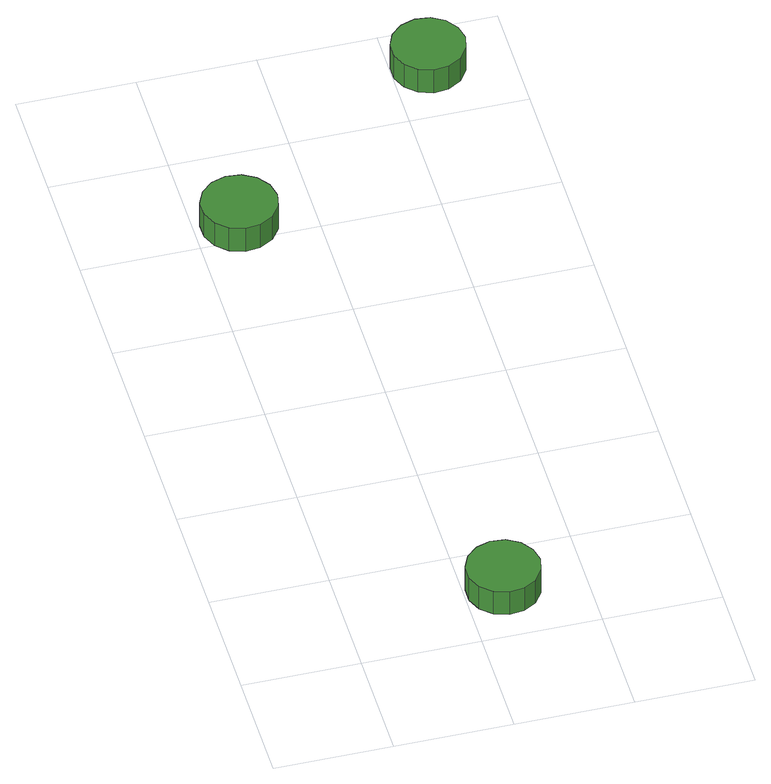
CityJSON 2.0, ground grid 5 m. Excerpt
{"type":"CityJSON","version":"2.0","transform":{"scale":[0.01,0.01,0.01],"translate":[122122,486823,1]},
"CityObjects":{
"tree1":{"type":"SolitaryVegetationObject","attributes":{"function":"something"},"geometry":[{"type":"MultiSurface","lod":"1","boundaries":[[[0,1,2,3,4,5,6,7,8,9,10,11,12,13,14]],[[15,16,17,18,19,20,21,22,23,24,25,26,27,28,29]],[[0,29,28,1]],[[1,28,27,2]],[[2,27,26,3]],[[3,26,25,4]],[[4,25,24,5]],[[5,24,23,6]],[[6,23,22,7]],[[7,22,21,8]],[[8,21,20,9]],[[9,20,19,10]],[[10,19,18,11]],[[11,18,17,12]],[[12,17,16,13]],[[13,16,15,14]],[[14,15,29,0]]]}]},
"tree2":{"type":"SolitaryVegetationObject","attributes":{"function":"something"},"geometry":[{"type":"MultiSurface","lod":"1","boundaries":[[[30,31,32,33,34,35,36,37,38,39,40,41,42,43,44]],[[45,46,47,48,49,50,51,52,53,54,55,56,57,58,59]],[[30,59,58,31]],[[31,58,57,32]],[[32,57,56,33]],[[33,56,55,34]],[[34,55,54,35]],[[35,54,53,36]],[[36,53,52,37]],[[37,52,51,38]],[[38,51,50,39]],[[39,50,49,40]],[[40,49,48,41]],[[41,48,47,42]],[[42,47,46,43]],[[43,46,45,44]],[[44,45,59,30]]]}]},
"tree3":{"type":"SolitaryVegetationObject","attributes":{"function":"something"},"geometry":[{"type":"MultiSurface","lod":"1","boundaries":[[[60,61,62,63,64,65,66,67,68,69,70,71,72,73,74]],[[75,76,77,78,79,80,81,82,83,84,85,86,87,88,89]],[[60,89,88,61]],[[61,88,87,62]],[[62,87,86,63]],[[63,86,85,64]],[[64,85,84,65]],[[65,84,83,66]],[[66,83,82,67]],[[67,82,81,68]],[[68,81,80,69]],[[69,80,79,70]],[[70,79,78,71]],[[71,78,77,72]],[[72,77,76,73]],[[73,76,75,74]],[[74,75,89,60]]]}]}
},
"vertices":[
[803,231,182],[789,293,182],[752,345,182],[697,377,182],[633,383,182],[573,364,182],[525,321,182],[499,263,182],[499,199,182],[525,141,182],[573,98,182],[633,78,182],[697,85,182],[752,117,182],[789,168,182],[789,168,57],[752,117,57],[697,85,57],[633,78,57],[573,98,57],[525,141,57],[499,199,57],[499,263,57],[525,321,57],[573,364,57],[633,383,57],[697,377,57],[752,345,57],[789,293,57],[803,231,57],
[340,2582,152],[326,2646,152],[287,2699,152],[230,2732,152],[165,2739,152],[102,2719,152],[53,2675,152],[26,2615,152],[26,2549,152],[53,2488,152],[102,2444,152],[165,2424,152],[230,2431,152],[287,2464,152],[326,2517,152],[326,2517,27],[287,2464,27],[230,2431,27],[165,2424,27],[102,2444,27],[53,2488,27],[26,2549,27],[26,2615,27],[53,2675,27],[102,2719,27],[165,2739,27],[230,2732,27],[287,2699,27],[326,2646,27],[340,2582,27],
[1308,3287,139],[1294,3350,139],[1256,3402,139],[1201,3434,139],[1137,3441,139],[1076,3421,139],[1028,3378,139],[1002,3319,139],[1002,3255,139],[1028,3197,139],[1076,3154,139],[1137,3134,139],[1201,3141,139],[1256,3173,139],[1294,3225,139],[1294,3225,14],[1256,3173,14],[1201,3141,14],[1137,3134,14],[1076,3154,14],[1028,3197,14],[1002,3255,14],[1002,3319,14],[1028,3378,14],[1076,3421,14],[1137,3441,14],[1201,3434,14],[1256,3402,14],[1294,3350,14],[1308,3287,14]
]}
